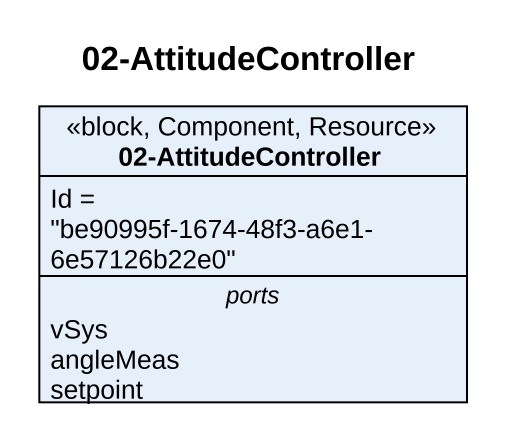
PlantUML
@startuml
title 02-AttitudeController
hide circle
hide empty members
class "02-AttitudeController" as c02_AttitudeController <<block, Component, Resource>> {
  Id = "be90995f-1674-48f3-a6e1-6e57126b22e0"
  -- ports --
  vSys
  angleMeas
  setpoint
}
@enduml
